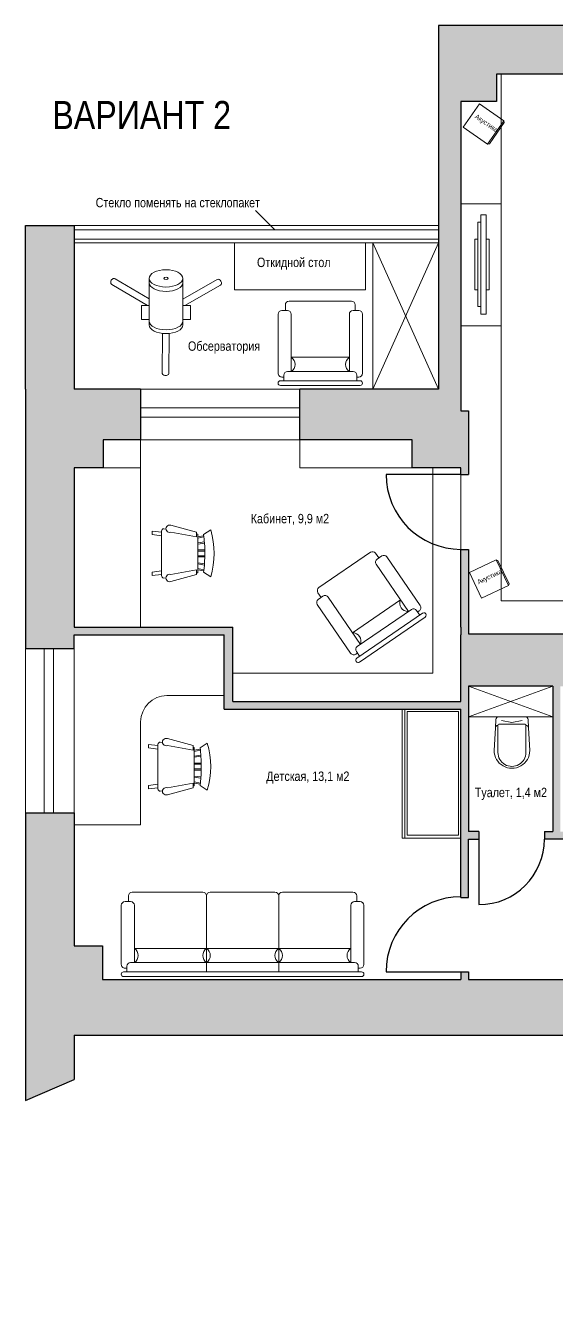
# Model space of a CAD drawing. Header units: inches. Extents: x -1596095 to 1052762, y -907497 to 506843.
# Drawn here: x -266920 to -261252, y -442896 to -429303 of the extents above; entities that cross this region are included whole.
import ezdxf

# ---------------------------------------------------------------- set-up
doc = ezdxf.new("R2010")
doc.units = ezdxf.units.IN
doc.header["$LTSCALE"] = 25
doc.header["$MEASUREMENT"] = 0
for name, color, linetype, lineweight in [('SANITARI', 7, 'Continuous', 9), ('МЕБЕЛЬ', 5, 'Continuous', 9), ('Названия', 7, 'Continuous', 30), ('Размеры', 1, 'Continuous', 9), ('Стены', 7, 'Continuous', 30)]:
    doc.layers.add(name, color=color, linetype=linetype, lineweight=lineweight)
for name, color, linetype in [('WINDOW-SILL', 2, 'Continuous'), ('Двери', 7, 'Continuous'), ('Пометки', 51, 'Continuous'), ('Штриховка стен', 8, 'Continuous')]:
    doc.layers.add(name, color=color, linetype=linetype)
doc.layers.get('Размеры').off()
doc.styles.get("Standard").update_dxf_attribs({"font": 'ARIALN.TTF'})

# ---------------------------------------------------------------- blocks, each defined once
blk = doc.blocks.new('444')
at = {"layer": 'SANITARI'}
for p, q in [((-60, -142), (-60, 142)), ((-32, 172), (58, 177)), ((20, -140), (20, 140)), ((30, 150), (320, 150)), ((58, 177), (300, 190)), ((0, 0), (-20, 110)), ((-20, -110), (0, 0)), ((-32, -172), (58, -177)), ((30, -150), (320, -150)), ((58, -177), (300, -190))]:
    blk.add_line(p, q, dxfattribs=at)
for centre, radius, start, end in [((-30, 142), 30, 93.1798, 180), ((30, 140), 10, 90, 180), ((60, 147), 30, 93.1798, 173.5317), ((300, 0), 190, 270, 90), ((320, 0), 150, 270, 90), ((-30, -142), 30, 180, 266.8202), ((30, -140), 10, 180, 270), ((60, -147), 30, 186.4683, 266.8202)]:
    blk.add_arc(centre, radius, start, end, dxfattribs=at)
blk = doc.blocks.new('POLTRONANINO')
at = {"layer": 'МЕБЕЛЬ'}
for p, q in [((-373, 860), (-373, 800)), ((-333, 900), (333, 900)), ((373, 860), (373, 800)), ((-450, 130), (-450, 760)), ((-410, 800), (-350, 800)), ((-310, 760), (-310, 150)), ((310, 760), (310, 150)), ((410, 800), (350, 800)), ((450, 130), (450, 760)), ((310, 300), (-310, 300)), ((-350, 150), (350, 150)), ((425, 50), (-425, 50)), ((425, 0), (-425, 0)), ((-410, 90), (-390, 90)), ((-390, 50), (-390, 110)), ((390, 50), (390, 110)), ((410, 90), (390, 90))]:
    blk.add_line(p, q, dxfattribs=at)
for centre, radius, start, end in [((-333, 860), 40, 90, 180), ((333, 860), 40, 0, 90), ((-410, 760), 40, 90, 180), ((-350, 760), 40, 0, 90), ((350, 760), 40, 90, 180), ((410, 760), 40, 0, 90), ((-360, 225), 90.3, 303.855, 56.145), ((360, 225), 90.3, 123.855, 236.145), ((-350, 110), 40, 90, 180), ((350, 110), 40, 0, 90), ((-410, 130), 40, 180, 270), ((-425, 25), 25, 90, 270), ((410, 130), 40, 270, 0), ((425, 25), 25, 270, 90)]:
    blk.add_arc(centre, radius, start, end, dxfattribs=at)
blk = doc.blocks.new('A$C2E6314C3')
at = {"layer": 'МЕБЕЛЬ'}
for p, q in [((770, 2590), (140, 2590)), ((0, 1720), (0, 2473)), ((40, 2513), (100, 2513)), ((40, 2513), (100, 2513)), ((100, 2550), (100, 2490)), ((140, 2450), (750, 2450)), ((140, 2450), (750, 2450)), ((750, 2450), (140, 2450)), ((600, 2450), (600, 140)), ((750, 100), (750, 2490)), ((850, 2530), (790, 2530)), ((810, 2550), (810, 2530)), ((850, 2565), (850, 25)), ((900, 2565), (900, 25)), ((0, 950), (0, 1640)), ((850, 1680), (40, 1680)), ((140, 1680), (750, 1680)), ((0, 870), (0, 117)), ((850, 910), (40, 910)), ((140, 140), (750, 140)), ((40, 77), (100, 77)), ((100, 40), (100, 100)), ((850, 60), (790, 60)), ((810, 40), (810, 60)), ((770, 0), (140, 0))]:
    blk.add_line(p, q, dxfattribs=at)
for centre, radius, start, end in [((140, 2550), 40, 90, 180), ((770, 2550), 40, 0, 90), ((875, 2565), 25, 0, 180), ((40, 2473), 40, 90, 180), ((40, 2473), 40, 90, 180), ((140, 2490), 40, 180, 270), ((140, 2490), 40, 180, 270), ((675, 2500), 90.3, 213.855, 326.145), ((790, 2490), 40, 90, 180), ((40, 1720), 40, 180, 270), ((40, 1640), 40, 90, 180), ((675, 1630), 90.3, 33.855, 146.145), ((675, 1730), 90.3, 213.855, 326.145), ((40, 950), 40, 180, 270), ((40, 870), 40, 90, 180), ((675, 860), 90.3, 33.855, 146.145), ((675, 960), 90.3, 213.855, 326.145), ((140, 100), 40, 90, 180), ((675, 90), 90.3, 33.855, 146.145), ((40, 117), 40, 180, 270), ((140, 40), 40, 180, 270), ((790, 100), 40, 180, 270), ((770, 40), 40, 270, 0), ((875, 25), 25, 180, 0)]:
    blk.add_arc(centre, radius, start, end, dxfattribs=at)
blk = doc.blocks.new('A$C22630C0F')
at = {"layer": 'МЕБЕЛЬ', "color": 5, "ltscale": 3}
for p, q in [((0, 0), (0, 542)), ((0, 542), (32, 542)), ((32, 0), (0, 0))]:
    blk.add_line(p, q, dxfattribs=at)
for points in [[(63, 721), (32, 721), (32, -179), (63, -179)], [(122, -259), (63, -259), (63, 801), (122, 801)]]:
    blk.add_lwpolyline(points, close=True, dxfattribs=at)
blk.add_lwpolyline([(122, 542), (152, 542), (152, 0), (122, 0)], dxfattribs=at)

msp = doc.modelspace()

# ---------------------------------------------------------------- hatches: boundary and pattern name
at = {"layer": 'Штриховка стен', "ltscale": 3}
h = msp.add_hatch(color=256, dxfattribs=at)
h.paths.add_polyline_path([(-266400.2, -431436.7), (-266920.5, -431436.7), (-266920.5, -433181.7), (-266920.5, -435952.8), (-266400.2, -435952.8), (-266400.2, -434022.3), (-266090.6, -434022.3), (-266090.6, -433722.1), (-265691, -433722.1), (-265691, -433181.7), (-266400.2, -433181.7)])
h.paths.add_polyline_path([(-262191.5, -433413.2), (-262271.9, -433413.2), (-262271.9, -430113.7), (-261891.6, -430113.7), (-261891.6, -429823.4), (-260701.9, -429823.4), (-260701.9, -429303), (-262510.9, -429303), (-262510.9, -431436.7), (-262510.9, -433181.7), (-263991.5, -433181.7), (-263991.5, -433722.1), (-262791.8, -433722.1), (-262791.8, -434022.3), (-262271.5, -434022.3), (-262271.5, -434092.2), (-262191.5, -434092.2), (-262191.5, -434013.3)])
h.paths.add_polyline_path([(-251972, -431093.7), (-253222.4, -431093.7), (-253222.4, -431623.6), (-252822.3, -431623.6), (-252822.3, -431913.9), (-252501.7, -431913.9), (-252501.7, -435344), (-252822.3, -435344), (-252822.3, -435864.3), (-255022.3, -435864.3), (-256622, -435864.3), (-256622, -435791.8), (-256691.6, -435791.8), (-256691.6, -434907.3), (-256771.5, -434907.3), (-256771.5, -435791.8), (-256850.3, -435791.8), (-256850.3, -435871.8), (-256702, -435871.8), (-256702, -436353.4), (-256702, -438038.7), (-256622, -438038.7), (-256622, -435944.1), (-256072, -435944.1), (-252501.7, -435944.1), (-252501.7, -436353.6), (-251972, -436353.6)])
h.paths.add_polyline_path([(-256442, -429303), (-258301.6, -429303), (-258301.6, -429823.4), (-257091.3, -429823.4), (-257091.3, -430113.7), (-256681.3, -430113.7), (-256681.3, -433413.2), (-256771.6, -433413.2), (-256771.6, -434023.4), (-256771.6, -434107.3), (-256691.6, -434107.3), (-256691.6, -434023.4), (-256181.9, -434023.4), (-256181.9, -433413.2), (-256442, -433413.2), (-256442, -431623.6), (-255842, -431623.6), (-255815.5, -431623.6), (-254962.2, -431623.6), (-254962.2, -431093.7), (-256442, -431093.7)])
for points in [[(-261053.4, -435873.2), (-259981.1, -435873.2), (-259981.1, -436273.2), (-260261.6, -436273.2), (-260261.6, -436353.4), (-259901.2, -436353.4), (-259901.2, -435873.2), (-258392, -435873.2), (-258392, -437903.1), (-259846.9, -437903.1), (-259846.9, -437983.1), (-257732.2, -437983.1), (-257732.2, -437903.1), (-258312, -437903.1), (-258312, -435873.2), (-257650.3, -435873.2), (-257650.3, -435793.2), (-257902, -435793.2), (-260061.7, -435793.2), (-262191.5, -435793.2), (-262191.5, -434892.2), (-262271.5, -434892.2), (-262271.5, -436514.4), (-262571.3, -436514.4), (-264708.2, -436514.4), (-264708.2, -436214.1), (-264708.2, -435722.6), (-266400.2, -435722.6), (-266400.2, -435802.6), (-265691, -435802.6), (-264800.8, -435802.6), (-264800.8, -436595.7), (-262271.5, -436595.7), (-262271.5, -437974.1), (-262271.5, -438608.2), (-262191.5, -438608.2), (-262191.5, -437983.1), (-262080.9, -437983.1), (-262080.9, -437903.1), (-262191.5, -437903.1), (-262191.5, -436353.4), (-261291.5, -436353.4), (-261291.5, -437903.1), (-261380.9, -437903.1), (-261380.9, -437983.1), (-260546.9, -437983.1), (-260546.9, -437903.1), (-261211.5, -437903.1), (-261211.5, -436353.4), (-260881.4, -436353.4), (-260881.4, -436273.2), (-261053.4, -436273.2)], [(-260162, -439483.2), (-262191.5, -439483.2), (-262191.5, -439398.5), (-262271.5, -439398.5), (-262271.5, -439483.2), (-266099.8, -439483.2), (-266099.8, -439183.2), (-266099.8, -439122.4), (-266400.2, -439122.4), (-266400.2, -437702.4), (-266920.5, -437702.4), (-266920.5, -439674.1), (-266920.5, -440076.3), (-266920.5, -440771.9), (-266400.2, -440547.9), (-266400.2, -440076.3), (-260409, -440076.3), (-260409, -442895.9), (-260162, -442727.6), (-260162, -442062.3), (-259832, -442062.3), (-259832, -441963.2), (-259783, -441963.2), (-259783, -441893.2), (-259832, -441893.2), (-259832, -441783.2), (-260162, -441783.2)]]:
    msp.add_hatch(color=256, dxfattribs=at).paths.add_polyline_path(points)

# ---------------------------------------------------------------- linework, layer by layer
at = {"color": 5, "linetype": 'Continuous', "lineweight": 9}
for p, q in [((-265568.4, -434698), (-265568.4, -434735.5)), ((-265468.4, -434710.5), (-265568.4, -434698)), ((-265468.4, -434935.5), (-265468.4, -434698)), ((-265422, -434676.3), (-265443.4, -434673)), ((-265093.4, -434710.5), (-265368.4, -434635.5)), ((-265018.4, -434735.5), (-264943.4, -434685.5)), ((-265568.4, -434735.5), (-265468.4, -434748)), ((-265368.4, -434710.5), (-265093.4, -434760.5)), ((-265093.4, -434760.5), (-265093.4, -434710.5)), ((-265080.9, -434729.6), (-265092.9, -434727.8)), ((-265080.9, -434729.7), (-265080.9, -435141.5)), ((-265018.4, -434748), (-265080.9, -434760.5)), ((-265080.9, -434773), (-265016.6, -434759.9)), ((-265080.9, -434823), (-265010.9, -434811.3)), ((-265080.9, -434835.5), (-265009.9, -434825.4)), ((-265468.4, -434935.5), (-265468.4, -435173)), ((-265007.1, -434898), (-265080.9, -434898)), ((-265080.9, -434910.5), (-265007.1, -434910.5)), ((-265080.9, -434960.5), (-265007, -434960.5)), ((-265007.1, -434973), (-265080.9, -434973)), ((-265080.9, -435035.5), (-265010.5, -435045.5)), ((-265080.9, -435048), (-265010.7, -435059.7)), ((-265080.9, -435098), (-265016, -435110.5)), ((-265568.4, -435135.5), (-265468.4, -435123)), ((-265568.4, -435173), (-265568.4, -435135.5)), ((-265468.4, -435160.5), (-265568.4, -435173)), ((-265443.4, -435198), (-265420.6, -435194.4)), ((-265368.4, -435160.5), (-265093.4, -435110.5)), ((-265093.4, -435160.5), (-265368.4, -435235.5)), ((-265093.4, -435110.5), (-265093.4, -435160.5)), ((-265093.1, -435143.3), (-265080.9, -435141.4)), ((-265018.4, -435123), (-265080.9, -435110.5)), ((-265018.4, -435135.5), (-264943.4, -435185.5)), ((-265605.9, -436973.1), (-265605.9, -437010.6)), ((-265505.9, -436985.6), (-265605.9, -436973.1)), ((-265605.9, -437010.6), (-265505.9, -437023.1)), ((-265505.9, -437210.6), (-265505.9, -436973.1)), ((-265459.5, -436951.4), (-265480.9, -436948.1)), ((-265130.9, -436985.6), (-265405.9, -436910.6)), ((-265405.9, -436985.6), (-265130.9, -437035.6)), ((-265130.9, -437035.6), (-265130.9, -436985.6)), ((-265118.4, -437004.7), (-265130.4, -437002.9)), ((-265118.4, -437004.8), (-265118.4, -437416.6)), ((-265055.9, -437010.6), (-264980.9, -436960.6)), ((-265055.9, -437023.1), (-265118.4, -437035.6)), ((-265118.4, -437048.1), (-265054.1, -437035)), ((-265118.4, -437098.1), (-265048.4, -437086.4)), ((-265118.4, -437110.6), (-265047.4, -437100.5)), ((-265505.9, -437210.6), (-265505.9, -437448.1)), ((-265044.6, -437173.1), (-265118.4, -437173.1)), ((-265118.4, -437185.6), (-265044.6, -437185.6)), ((-265118.4, -437235.6), (-265044.5, -437235.6)), ((-265044.6, -437248.1), (-265118.4, -437248.1)), ((-265605.9, -437410.6), (-265505.9, -437398.1)), ((-265605.9, -437448.1), (-265605.9, -437410.6)), ((-265405.9, -437435.6), (-265130.9, -437385.6)), ((-265130.9, -437385.6), (-265130.9, -437435.6)), ((-265130.6, -437418.4), (-265118.4, -437416.5)), ((-265118.4, -437310.6), (-265048, -437320.6)), ((-265118.4, -437323.1), (-265048.2, -437334.8)), ((-265118.4, -437373.1), (-265053.5, -437385.6)), ((-265055.9, -437398.1), (-265118.4, -437385.6)), ((-265055.9, -437410.6), (-264980.9, -437460.6)), ((-265505.9, -437435.6), (-265605.9, -437448.1)), ((-265480.9, -437473.1), (-265458.1, -437469.5)), ((-265130.9, -437435.6), (-265405.9, -437510.6))]:
    msp.add_line(p, q, dxfattribs=at)
for centre, radius, start, end in [((-265443.4, -434698), 25, 90, 180), ((-265380.9, -434673), 39.5, 71.5651, 288.43495), ((-265758, -434935.5), 852.1, 342.93847, 17.0615), ((-266612.1, -434935.5), 1606.2, 3.92211, 7.15267), ((-266612.1, -434935.5), 1606.2, 352.84733, 3.92211), ((-265443.4, -435173), 25, 180, 270), ((-265380.9, -435198), 39.5, 71.5651, 288.43495), ((-265480.9, -436973.1), 25, 90, 180), ((-265418.4, -436948.1), 39.5, 71.5651, 288.43495), ((-266649.6, -437210.6), 1606.2, 3.92211, 7.15267), ((-265795.5, -437210.6), 852.1, 342.93847, 17.0615), ((-266649.6, -437210.6), 1606.2, 352.84733, 3.92211), ((-265480.9, -437448.1), 25, 180, 270), ((-265418.4, -437473.1), 39.5, 71.5651, 288.43495)]:
    msp.add_arc(centre, radius, start, end, dxfattribs=at)
at = {"layer": 'WINDOW-SILL', "color": 5, "lineweight": 15, "ltscale": 3}
for p, q in [((-262181.4, -435140.2), (-261894.4, -435004)), ((-261894.4, -435004), (-261764.5, -435277.8)), ((-262051.5, -435414), (-262181.4, -435140.2)), ((-261764.5, -435277.8), (-262051.5, -435414))]:
    msp.add_line(p, q, dxfattribs=at)
at = {"layer": 'WINDOW-SILL', "color": 5, "lineweight": 13, "ltscale": 3}
msp.add_lwpolyline([(-262075.1, -430138), (-261814.1, -430318.9), (-261986.7, -430568), (-262247.8, -430387.1)], close=True, dxfattribs=at)
at = {"layer": 'Двери', "ltscale": 3}
for p, q in [((-262271.5, -434092.2), (-263071.4, -434092.2)), ((-262080.9, -437983.1), (-262080.9, -438683.1)), ((-263071.4, -439398.5), (-262271.5, -439398.5))]:
    msp.add_line(p, q, dxfattribs=at)
for centre, radius, start, end in [((-262271.5, -434092.2), 799.9, 180, 270), ((-262080.9, -437983.1), 700, 270, 0), ((-262271.5, -439398.5), 799.9, 90, 180)]:
    msp.add_arc(centre, radius, start, end, dxfattribs=at)
at = {"layer": 'МЕБЕЛЬ', "color": 5, "ltscale": 3}
for p, q in [((-261841.5, -429823.4), (-261841.5, -435443.2)), ((-261841.5, -431206.9), (-262271.9, -431206.9)), ((-264689.2, -431623.6), (-264689.2, -432123.6)), ((-263289.2, -432123.6), (-263289.2, -431623.6)), ((-263210.9, -431623.6), (-263210.9, -433181.7)), ((-263210.9, -431623.6), (-262510.9, -433181.7)), ((-262510.9, -431623.6), (-263210.9, -433181.7)), ((-265616.6, -432290.4), (-265998.5, -432065.5)), ((-265616.6, -432290.4), (-265998.5, -432065.5)), ((-265600.4, -432218.7), (-265963, -432005.2)), ((-265600.4, -432001.5), (-265600.4, -432498.5)), ((-265240.4, -432001.5), (-265240.4, -432498.5)), ((-265240.4, -432221.9), (-264873.5, -432012.6)), ((-265219.2, -432290.4), (-264838.8, -432073.4)), ((-264689.2, -432123.6), (-263289.2, -432123.6)), ((-265600.4, -432290.4), (-265680.6, -432290.4)), ((-265680.6, -432290.4), (-265680.6, -432440.8)), ((-265600.4, -432365), (-265600.4, -432290.4)), ((-265600.4, -432440.8), (-265600.4, -432290.4)), ((-265160.2, -432290.4), (-265240.4, -432290.4)), ((-265240.4, -432290.4), (-265240.4, -432440.8)), ((-265160.2, -432365), (-265160.2, -432290.4)), ((-265160.2, -432440.8), (-265160.2, -432290.4)), ((-265680.6, -432440.8), (-265600.4, -432440.8)), ((-265240.4, -432440.8), (-265160.2, -432440.8)), ((-261841.5, -432506.9), (-262271.9, -432506.9)), ((-265456.7, -432588.2), (-265460.3, -433014.8)), ((-265386.8, -432588.7), (-265390.3, -433015.3)), ((-266090.6, -434022.3), (-265691, -434022.3)), ((-261841.5, -435443.2), (-257812, -435443.2)), ((-266400.2, -435802.6), (-266400.2, -437832.3)), ((-265691, -435802.6), (-266400.2, -435802.6)), ((-264800.8, -436452.6), (-265410.2, -436452.6)), ((-262191.5, -436678.4), (-261291.5, -436353.4)), ((-262191.5, -436353.4), (-261291.5, -436678.4)), ((-265691, -437832.3), (-265691, -436733.4)), ((-262191.5, -436678.4), (-261291.5, -436678.4)), ((-266400.2, -437832.3), (-265691, -437832.3))]:
    msp.add_line(p, q, dxfattribs=at)
at = {"layer": 'МЕБЕЛЬ', "ltscale": 3}
for p, q in [((-264465.7, -431276.7), (-264258.8, -431484.6)), ((-265691, -433181.7), (-263991.5, -433181.7)), ((-265691, -433722.1), (-263991.5, -433722.1)), ((-266920.5, -435952.8), (-266920.5, -437702.4)), ((-266099.8, -439483.2), (-266099.8, -439183.2))]:
    msp.add_line(p, q, dxfattribs=at)
at = {"layer": 'МЕБЕЛЬ', "color": 5, "ltscale": 3}
for points in [[(-266400.2, -434022.3), (-266400.2, -435722.6), (-265691, -435722.6), (-265691, -433722.1), (-266090.6, -433722.1)], [(-262571.3, -436214.1), (-262571.3, -434022.3), (-262271.5, -434022.3), (-262271.5, -436514.4), (-262571.3, -436514.4)], [(-262571.3, -436214.1), (-264708.2, -436214.1), (-264708.2, -436514.4), (-262271.5, -436514.4), (-262271.5, -436214.1)]]:
    msp.add_lwpolyline(points, dxfattribs=at)
for points in [[(-262791.8, -434022.3), (-263991.5, -434022.3), (-263991.5, -433722.1), (-262791.8, -433722.1)], [(-262871.5, -437974.1), (-262871.5, -436595.7), (-262898, -436595.7), (-262898, -437974.1)], [(-262871.5, -437974.1), (-262871.5, -436595.7), (-262271.5, -436595.7), (-262271.5, -437974.1)], [(-262844.3, -437940.6), (-262844.3, -436622.8), (-262297.3, -436622.8), (-262297.3, -437940.6)]]:
    msp.add_lwpolyline(points, close=True, dxfattribs=at)
msp.add_arc((-265410.2, -436733.4), 280.8, 90, 180, dxfattribs=at)
at = {"layer": 'МЕБЕЛЬ', "color": 5, "ltscale": 3, "extrusion": (0, 0, -1)}
msp.add_ellipse((-265420.7, -432001.5), major_axis=(180.4, 0), ratio=0.5085146, dxfattribs=at)
at = {"layer": 'МЕБЕЛЬ', "color": 5, "ltscale": 3}
for centre, major_axis, ratio, start_param, end_param in [((-265980.7, -432035.4), (17.8, 30.2), 0.7962704, 0, 3.1415927), ((-264856.1, -432043), (-17.3, 30.4), 0.7043189, 3.1415927, 6.2831853), ((-265425.3, -433015), (-35, 0.2), 0.6264369, 6.2813742, 9.424778)]:
    msp.add_ellipse(centre, major_axis=major_axis, ratio=ratio, start_param=start_param, end_param=end_param, dxfattribs=at)
at = {"layer": 'МЕБЕЛЬ', "color": 5, "ltscale": 3, "extrusion": (0, 0, -1)}
for centre in [(-265420.4, -432048.6), (-265420.4, -432458.4), (-265420.4, -432498.5)]:
    msp.add_ellipse(centre, major_axis=(-180, 0.7), ratio=0.5095103, start_param=3.1339969, end_param=6.2755895, dxfattribs=at)
at = {"layer": 'МЕБЕЛЬ', "color": 5, "ltscale": 3}
msp.add_ellipse((-265420, -432001.5), major_axis=(22.8, 0), ratio=0.5213936, dxfattribs=at)
at = {"layer": 'Пометки', "color": 5, "lineweight": 13, "ltscale": 3}
for p, q in [((-261810.8, -430337.1), (-261968.4, -430564.7)), ((-261814.1, -430318.9), (-261810.8, -430337.1)), ((-261986.7, -430568), (-261968.4, -430564.7))]:
    msp.add_line(p, q, dxfattribs=at)
at = {"layer": 'Пометки', "color": 5, "lineweight": 15, "ltscale": 3}
for p, q in [((-261894.4, -435004), (-261877, -435010.2)), ((-261877, -435010.2), (-261758.3, -435260.3)), ((-261764.5, -435277.8), (-261758.3, -435260.3))]:
    msp.add_line(p, q, dxfattribs=at)
at = {"layer": 'Стены', "ltscale": 3}
for p, q in [((-260701.9, -429303), (-262510.9, -429303)), ((-262510.9, -429303), (-262510.9, -431436.7)), ((-260701.9, -429823.4), (-261891.6, -429823.4)), ((-261891.6, -429823.4), (-261891.6, -430113.7)), ((-261891.6, -430113.7), (-262271.9, -430113.7)), ((-262271.9, -430113.7), (-262271.9, -433413.2)), ((-266920.5, -433181.7), (-266920.5, -431436.7)), ((-266920.5, -431436.7), (-266400.2, -431436.7)), ((-266400.2, -431436.7), (-266400.2, -433181.7)), ((-262510.9, -431436.7), (-262510.9, -433181.7)), ((-266920.5, -433181.7), (-266920.5, -435952.8)), ((-265691, -433181.7), (-266400.2, -433181.7)), ((-265691, -433181.7), (-265691, -433722.1)), ((-263991.5, -433722.1), (-263991.5, -433181.7)), ((-262510.9, -433181.7), (-263991.5, -433181.7)), ((-262271.9, -433413.2), (-262191.5, -433413.2)), ((-262191.5, -433413.2), (-262191.5, -434013.3)), ((-265691, -433722.1), (-266090.6, -433722.1)), ((-266090.6, -433722.1), (-266090.6, -434022.3)), ((-262791.8, -433722.1), (-263991.5, -433722.1)), ((-262791.8, -434022.3), (-262791.8, -433722.1)), ((-262191.5, -434013.3), (-262191.5, -434092.2)), ((-266090.6, -434022.3), (-266400.2, -434022.3)), ((-266400.2, -434022.3), (-266400.2, -435722.6)), ((-262271.5, -434022.3), (-262791.8, -434022.3)), ((-262271.5, -434092.2), (-262271.5, -434022.3)), ((-262271.5, -434092.2), (-262191.5, -434092.2)), ((-262271.5, -435722.6), (-262271.5, -434892.2)), ((-262271.5, -434892.2), (-262191.5, -434892.2)), ((-262191.5, -434892.2), (-262191.5, -435793.2)), ((-266400.2, -435722.6), (-264708.2, -435722.6)), ((-264708.2, -436514.4), (-264708.2, -435722.6)), ((-262271.5, -435722.6), (-262271.5, -435802.6)), ((-266400.2, -435802.6), (-264800.8, -435802.6)), ((-266400.2, -435952.8), (-266400.2, -435802.6)), ((-264800.8, -436595.7), (-264800.8, -435802.6)), ((-262271.5, -436514.4), (-262271.5, -435802.6)), ((-262191.5, -435793.2), (-259901.2, -435793.2)), ((-266400.2, -435952.8), (-266920.5, -435952.8)), ((-261291.5, -436353.4), (-262191.5, -436353.4)), ((-262191.5, -436353.4), (-262191.5, -437903.1)), ((-261291.5, -436353.4), (-261291.5, -437903.1)), ((-264800.8, -436595.7), (-262271.5, -436595.7)), ((-264708.2, -436514.4), (-262271.5, -436514.4)), ((-262271.5, -438608.2), (-262271.5, -436595.7)), ((-266920.5, -437702.4), (-266920.5, -439674.1)), ((-266920.5, -437702.4), (-266400.2, -437702.4)), ((-266400.2, -437702.4), (-266400.2, -439122.4)), ((-262080.9, -437903.1), (-262191.5, -437903.1)), ((-262080.9, -437903.1), (-262080.9, -437983.1)), ((-261380.9, -437903.1), (-261380.9, -437983.1)), ((-261380.9, -437903.1), (-261291.5, -437903.1)), ((-262191.5, -438608.2), (-262191.5, -437983.1)), ((-262191.5, -437983.1), (-262080.9, -437983.1)), ((-260546.9, -437983.1), (-261380.9, -437983.1)), ((-262191.5, -438473.4), (-262191.5, -438473.4)), ((-262271.5, -438608.2), (-262191.5, -438608.2)), ((-266400.2, -439122.4), (-266099.8, -439122.4)), ((-266099.8, -439122.4), (-266099.8, -439483.2)), ((-262271.5, -439398.5), (-262271.5, -439483.2)), ((-262271.5, -439398.5), (-262191.5, -439398.5)), ((-262191.5, -439398.5), (-262191.5, -439483.2)), ((-266099.8, -439483.2), (-262271.5, -439483.2)), ((-262191.5, -439483.2), (-260162, -439483.2)), ((-266920.5, -439674.1), (-266920.5, -440076.3)), ((-266920.5, -440076.3), (-266920.5, -440771.9)), ((-266400.2, -440076.3), (-260409, -440076.3)), ((-266400.2, -440076.3), (-266400.2, -440547.9)), ((-266920.5, -440771.9), (-266400.2, -440547.9))]:
    msp.add_line(p, q, dxfattribs=at)
at = {"layer": 'Стены', "lineweight": 9, "ltscale": 3}
for p, q in [((-266920.5, -431436.7), (-262510.9, -431436.7)), ((-262510.9, -431623.6), (-266400.2, -431623.6))]:
    msp.add_line(p, q, dxfattribs=at)
at = {"layer": 'Стены', "color": 5, "lineweight": 9, "ltscale": 3}
for p, q in [((-262510.9, -431484.6), (-266400.2, -431484.6)), ((-262510.9, -431584.6), (-266400.2, -431584.6)), ((-263991.5, -433381.7), (-265691, -433381.7)), ((-263991.5, -433481.7), (-265691, -433481.7)), ((-266720.5, -435952.8), (-266720.5, -437702.4)), ((-266620.5, -435952.8), (-266620.5, -437702.4))]:
    msp.add_line(p, q, dxfattribs=at)

# ---------------------------------------------------------------- block references
at = {"layer": 'МЕБЕЛЬ', "ltscale": 3}
msp.add_blockref('A$C22630C0F', (-262122.9, -432123.7), dxfattribs=at)
at = {"layer": 'МЕБЕЛЬ'}
for p, rotation in [((-263773.2, -433143.6), 359.9984737862257), ((-263004.5, -435854.4), 34.38553865191543)]:
    msp.add_blockref('POLTRONANINO', p, dxfattribs=dict(at, rotation=rotation))
at = {"layer": 'МЕБЕЛЬ', "lineweight": 5, "xscale": -1, "rotation": 89.98935624401501}
msp.add_blockref('444', (-261727.6, -436738.4), dxfattribs=at)
at = {"layer": 'Размеры', "ltscale": 3, "rotation": 270}
msp.add_blockref('A$C2E6314C3', (-265897.6, -438550.3), dxfattribs=at)

# ---------------------------------------------------------------- texts
at = {"layer": 'МЕБЕЛЬ', "color": 5, "ltscale": 3}
msp.add_text('Акустика', height=50, rotation=325.27869, dxfattribs=at).set_placement((-262128.2, -430285.9))
at = {"layer": 'МЕБЕЛЬ', "ltscale": 3}
for s, p in [('Стекло поменять на стеклопакет', (-266171, -431242.9)), ('Обсерватория', (-265185.7, -432773.5)), ('Кабинет, 9,9 м2', (-264515.5, -434614.1)), ('Детская, 13,1 м2', (-264349.9, -437363.1)), ('Туалет, 1,4 м2', (-262124.1, -437535.9))]:
    msp.add_text(s, height=100, dxfattribs=at).set_placement(p)
at = {"layer": 'МЕБЕЛЬ', "color": 5, "ltscale": 3}
msp.add_text('Откидной стол', height=100, dxfattribs=at).set_placement((-264449.2, -431880.4))
at = {"layer": 'МЕБЕЛЬ', "color": 5, "lineweight": 15, "ltscale": 3}
msp.add_text('Акустика', height=50, rotation=25.38764, dxfattribs=at).set_placement((-262082, -435265.5))
at = {"layer": 'Названия', "ltscale": 3}
msp.add_text('ВАРИАНТ 2', height=300, dxfattribs=at).set_placement((-266633.6, -430408.5))

doc.saveas('drawing.dxf')
